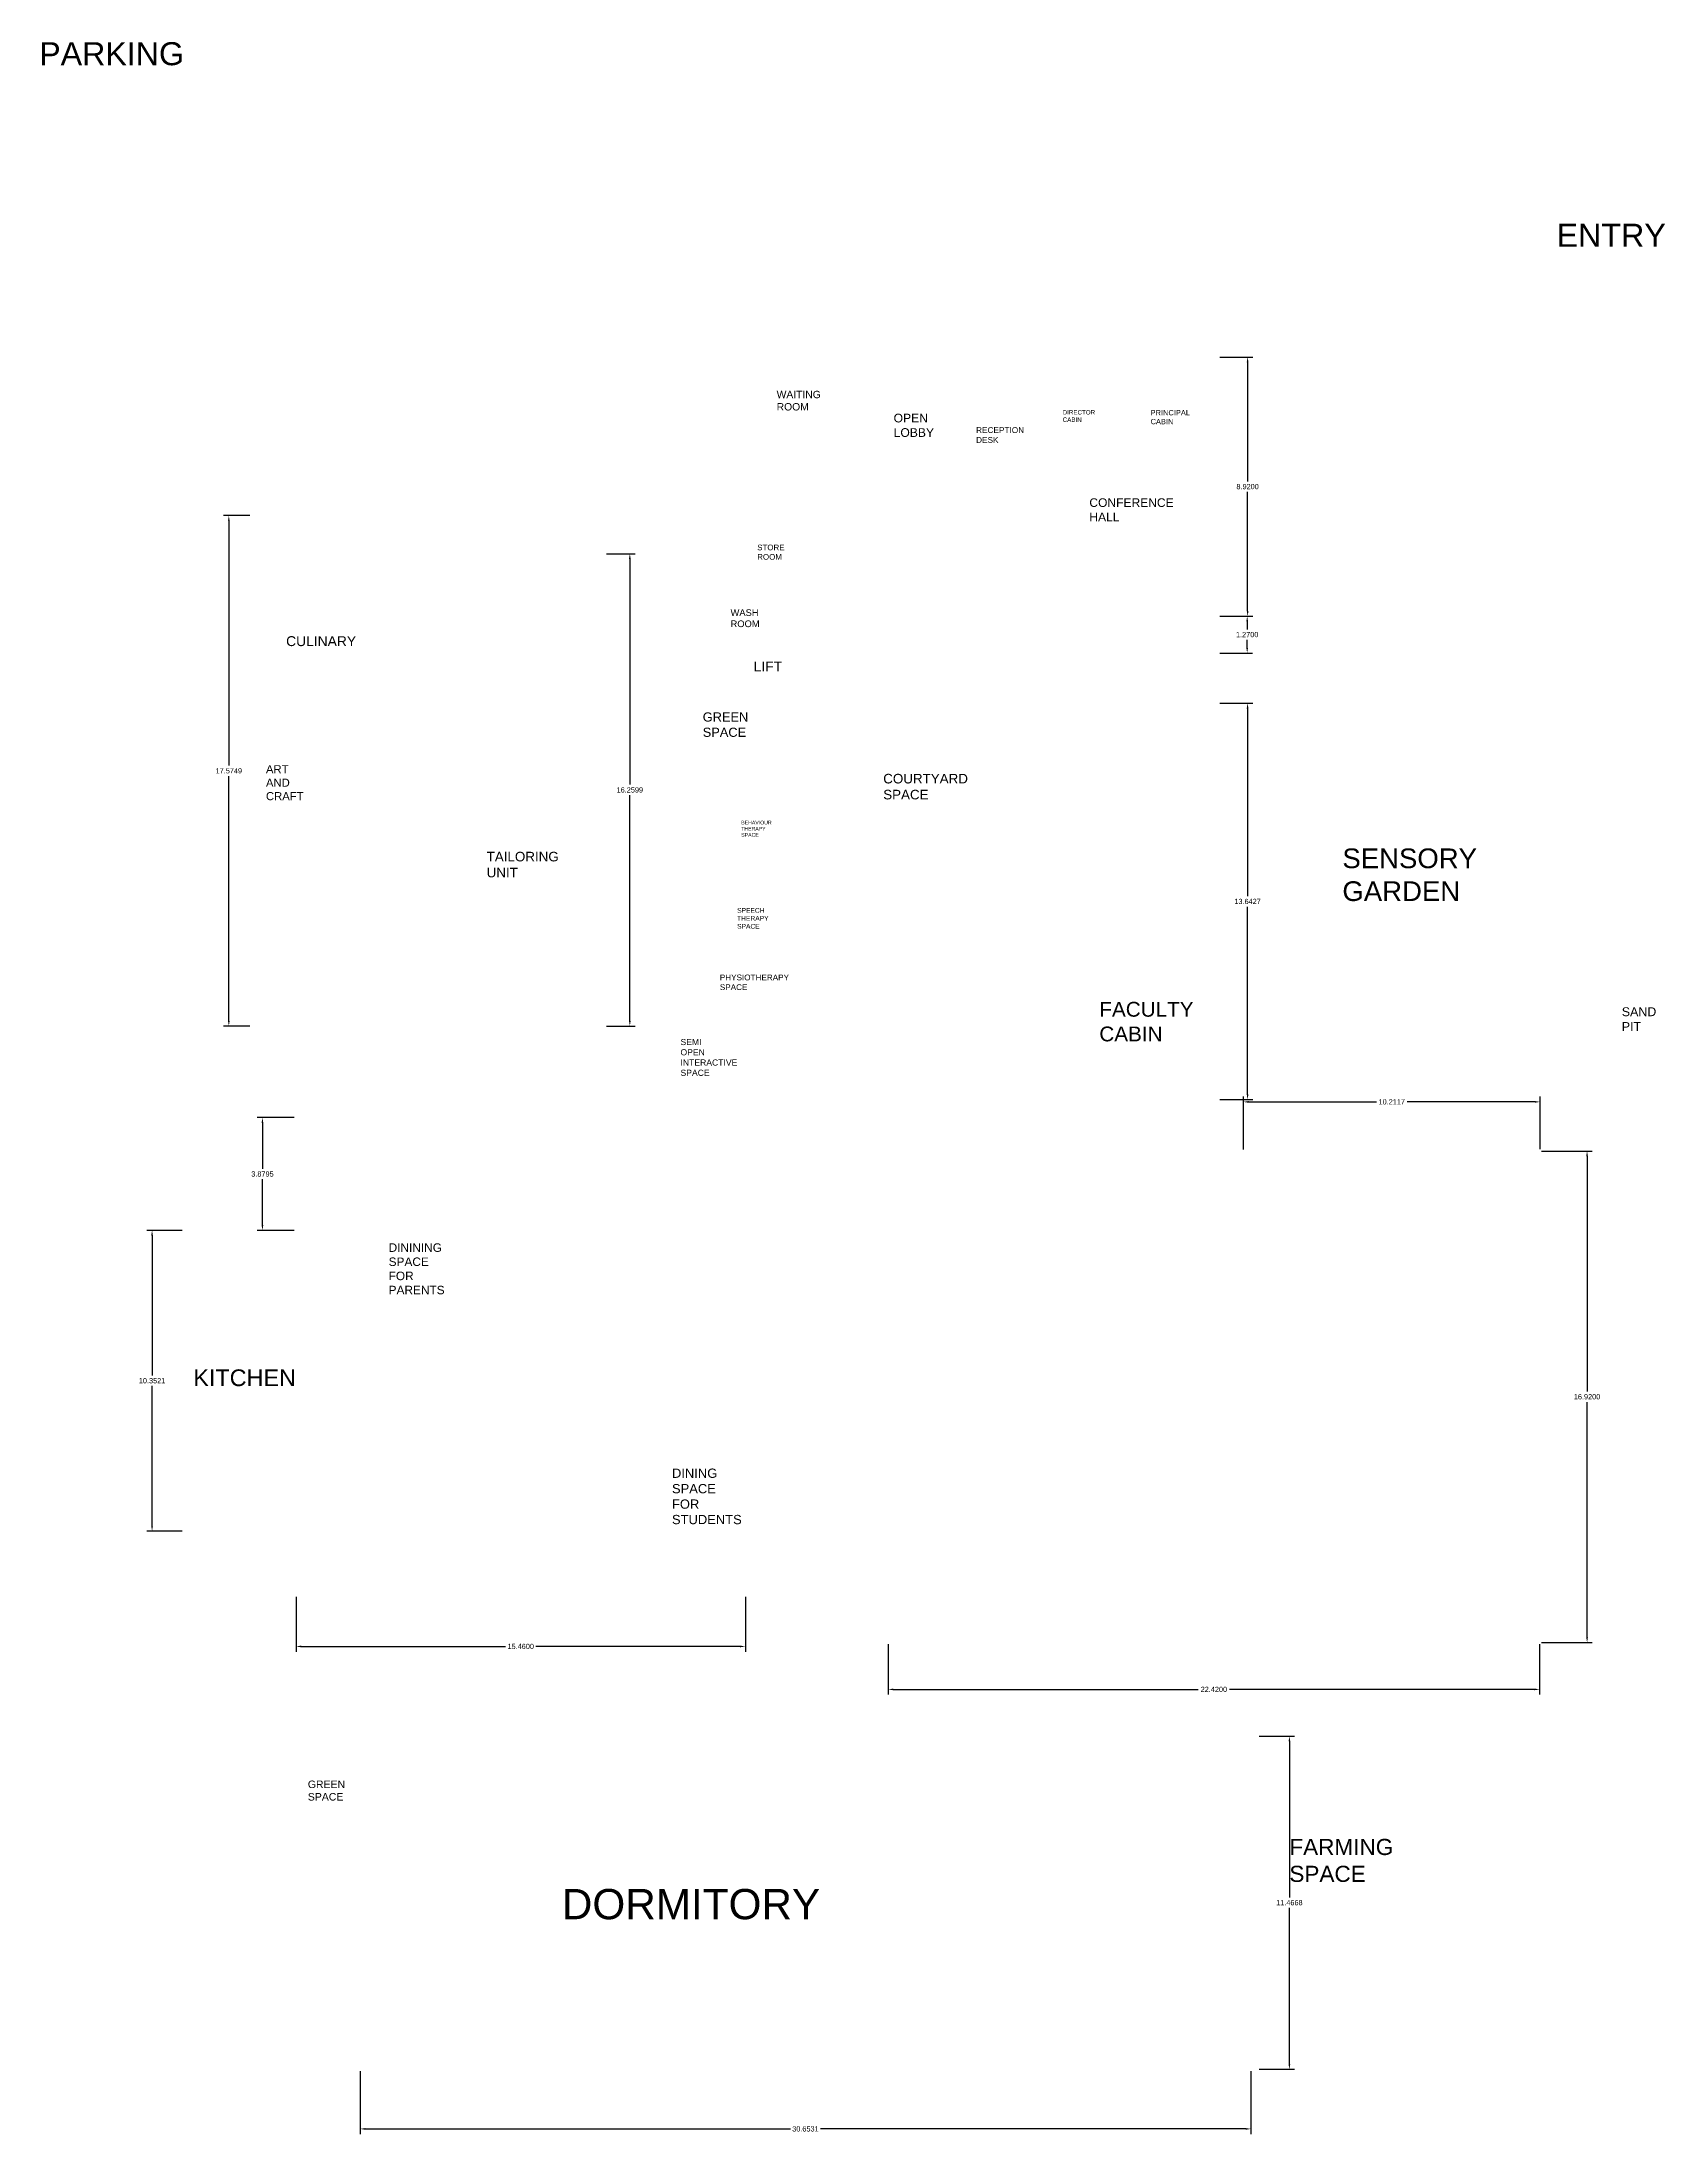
# Model space of a CAD drawing. Header units: metres. Extents: x -353 to 1688, y -477 to 135.
# Drawn here: x 612.3 to 668.2, y -378.3 to -306.2 of the extents above; entities that cross this region are included whole.
import ezdxf

# ---------------------------------------------------------------- set-up
doc = ezdxf.new("R2010")
doc.units = ezdxf.units.M
doc.header["$MEASUREMENT"] = 0
doc.layers.add('DIMENSION', color=240, linetype='Continuous', lineweight=40)
doc.layers.add('TEXT', color=141, linetype='Continuous', plot=False)
doc.styles.get("Standard").update_dxf_attribs({"font": 'arial.ttf'})
doc.dimstyles.new('Annotative', dxfattribs={"dimscale": 0, "dimtxt": 0.18, "dimasz": 0.18, "dimexe": 0.18, "dimexo": 0.0625, "dimgap": 0.09, "dimtad": 0, "dimtih": 1, "dimtoh": 1, "dimdec": 4, "dimzin": 0, "dimdsep": 46, "dimtxsty": 'Standard', "dimcen": 0.09, "dimadec": 0, "dimazin": 0, "dimtfac": 1, "dimtdec": 4, "dimtofl": 0, "dimtmove": 0, "dimatfit": 3, "dimfxl": 1, "dimtolj": 1, "dimtzin": 0, "dimarcsym": 0})

# ---------------------------------------------------------------- blocks, each defined once
blk = doc.blocks.new('*D255')
at = {"layer": 'Defpoints', "color": 0, "transparency": 16777216}
for p in [(652.799, -317.088), (652.799, -326.008), (653.821, -326.008)]:
    blk.add_point(p, dxfattribs=at)
at = {"layer": 'DIMENSION', "color": 0, "lineweight": -2, "transparency": 16777216}
for p, q in [((652.862, -317.088), (654.001, -317.088)), ((653.821, -317.268), (653.821, -321.366)), ((653.821, -325.828), (653.821, -321.73)), ((652.862, -326.008), (654.001, -326.008))]:
    blk.add_line(p, q, dxfattribs=at)
at = {"layer": 'DIMENSION', "color": 0, "transparency": 16777216}
for points in [[(653.791, -317.268), (653.851, -317.268), (653.821, -317.088)], [(653.791, -325.828), (653.851, -325.828), (653.821, -326.008)]]:
    blk.add_solid(points, dxfattribs=at)
at = {"layer": 'DIMENSION', "color": 0, "transparency": 16777216, "insert": (653.821, -321.548), "char_height": 0.18, "attachment_point": 5}
blk.add_mtext('\\A1;8.9200', dxfattribs=at)
blk = doc.blocks.new('*D256')
at = {"layer": 'Defpoints', "color": 0, "transparency": 16777216}
for p in [(652.799, -326.008), (652.799, -327.278), (653.806, -327.278)]:
    blk.add_point(p, dxfattribs=at)
at = {"layer": 'DIMENSION', "color": 0, "lineweight": -2, "transparency": 16777216}
for p, q in [((652.862, -326.008), (653.986, -326.008)), ((653.806, -326.188), (653.806, -326.461)), ((653.806, -327.098), (653.806, -326.825)), ((652.862, -327.278), (653.986, -327.278))]:
    blk.add_line(p, q, dxfattribs=at)
at = {"layer": 'DIMENSION', "color": 0, "transparency": 16777216}
for points in [[(653.776, -326.188), (653.836, -326.188), (653.806, -326.008)], [(653.776, -327.098), (653.836, -327.098), (653.806, -327.278)]]:
    blk.add_solid(points, dxfattribs=at)
at = {"layer": 'DIMENSION', "color": 0, "transparency": 16777216, "insert": (653.806, -326.643), "char_height": 0.18, "attachment_point": 5}
blk.add_mtext('\\A1;1.2700', dxfattribs=at)
blk = doc.blocks.new('*D257')
at = {"layer": 'Defpoints', "color": 0, "transparency": 16777216}
for p in [(652.799, -329.008), (652.799, -342.651), (653.82, -342.651)]:
    blk.add_point(p, dxfattribs=at)
at = {"layer": 'DIMENSION', "color": 0, "lineweight": -2, "transparency": 16777216}
for p, q in [((652.862, -329.008), (654, -329.008)), ((653.82, -329.188), (653.82, -335.648)), ((653.82, -342.471), (653.82, -336.011)), ((652.861, -342.651), (654, -342.651))]:
    blk.add_line(p, q, dxfattribs=at)
at = {"layer": 'DIMENSION', "color": 0, "transparency": 16777216}
for points in [[(653.79, -329.188), (653.85, -329.188), (653.82, -329.008)], [(653.79, -342.471), (653.85, -342.471), (653.82, -342.651)]]:
    blk.add_solid(points, dxfattribs=at)
at = {"layer": 'DIMENSION', "color": 0, "transparency": 16777216, "insert": (653.82, -335.83), "char_height": 0.18, "attachment_point": 5}
blk.add_mtext('\\A1;13.6427', dxfattribs=at)
blk = doc.blocks.new('*D258')
at = {"layer": 'Defpoints', "color": 0, "transparency": 16777216}
for p in [(663.887, -342.729), (653.675, -344.433), (663.887, -344.421)]:
    blk.add_point(p, dxfattribs=at)
at = {"layer": 'DIMENSION', "color": 0, "lineweight": -2, "transparency": 16777216}
for p, q in [((653.675, -344.37), (653.675, -342.549)), ((653.855, -342.729), (658.256, -342.729)), ((663.707, -342.729), (659.306, -342.729)), ((663.887, -344.358), (663.887, -342.549))]:
    blk.add_line(p, q, dxfattribs=at)
at = {"layer": 'DIMENSION', "color": 0, "transparency": 16777216}
for points in [[(653.855, -342.699), (653.855, -342.759), (653.675, -342.729)], [(663.707, -342.699), (663.707, -342.759), (663.887, -342.729)]]:
    blk.add_solid(points, dxfattribs=at)
at = {"layer": 'DIMENSION', "color": 0, "transparency": 16777216, "insert": (658.781, -342.729), "char_height": 0.18, "attachment_point": 5}
blk.add_mtext('\\A1;10.2117', dxfattribs=at)
blk = doc.blocks.new('*D259')
at = {"layer": 'Defpoints', "color": 0, "transparency": 16777216}
for p in [(663.87, -344.421), (663.87, -361.341), (665.502, -361.341)]:
    blk.add_point(p, dxfattribs=at)
at = {"layer": 'DIMENSION', "color": 0, "lineweight": -2, "transparency": 16777216}
for p, q in [((663.932, -344.421), (665.682, -344.421)), ((665.502, -344.601), (665.502, -352.699)), ((665.502, -361.161), (665.502, -353.063)), ((663.932, -361.341), (665.682, -361.341))]:
    blk.add_line(p, q, dxfattribs=at)
at = {"layer": 'DIMENSION', "color": 0, "transparency": 16777216}
for points in [[(665.472, -344.601), (665.532, -344.601), (665.502, -344.421)], [(665.472, -361.161), (665.532, -361.161), (665.502, -361.341)]]:
    blk.add_solid(points, dxfattribs=at)
at = {"layer": 'DIMENSION', "color": 0, "transparency": 16777216, "insert": (665.502, -352.881), "char_height": 0.18, "attachment_point": 5}
blk.add_mtext('\\A1;16.9200', dxfattribs=at)
blk = doc.blocks.new('*D260')
at = {"layer": 'Defpoints', "color": 0, "transparency": 16777216}
for p in [(641.45, -361.341), (663.87, -361.341), (641.45, -362.955)]:
    blk.add_point(p, dxfattribs=at)
at = {"layer": 'DIMENSION', "color": 0, "lineweight": -2, "transparency": 16777216}
for p, q in [((641.45, -361.403), (641.45, -363.135)), ((663.87, -361.403), (663.87, -363.135)), ((641.63, -362.955), (652.125, -362.955)), ((663.69, -362.955), (653.195, -362.955))]:
    blk.add_line(p, q, dxfattribs=at)
at = {"layer": 'DIMENSION', "color": 0, "transparency": 16777216}
for points in [[(641.63, -362.925), (641.63, -362.985), (641.45, -362.955)], [(663.69, -362.925), (663.69, -362.985), (663.87, -362.955)]]:
    blk.add_solid(points, dxfattribs=at)
at = {"layer": 'DIMENSION', "color": 0, "transparency": 16777216, "insert": (652.66, -362.955), "char_height": 0.18, "attachment_point": 5}
blk.add_mtext('\\A1;22.4200', dxfattribs=at)
blk = doc.blocks.new('*D261')
at = {"layer": 'Defpoints', "color": 0, "transparency": 16777216}
for p in [(621.078, -359.704), (636.538, -359.704), (621.078, -361.476)]:
    blk.add_point(p, dxfattribs=at)
at = {"layer": 'DIMENSION', "color": 0, "lineweight": -2, "transparency": 16777216}
for p, q in [((621.078, -359.767), (621.078, -361.656)), ((636.538, -359.767), (636.538, -361.656)), ((621.258, -361.476), (628.283, -361.476)), ((636.358, -361.476), (629.333, -361.476))]:
    blk.add_line(p, q, dxfattribs=at)
at = {"layer": 'DIMENSION', "color": 0, "transparency": 16777216}
for points in [[(621.258, -361.446), (621.258, -361.506), (621.078, -361.476)], [(636.358, -361.446), (636.358, -361.506), (636.538, -361.476)]]:
    blk.add_solid(points, dxfattribs=at)
at = {"layer": 'DIMENSION', "color": 0, "transparency": 16777216, "insert": (628.808, -361.476), "char_height": 0.18, "attachment_point": 5}
blk.add_mtext('\\A1;15.4600', dxfattribs=at)
blk = doc.blocks.new('*D262')
at = {"layer": 'Defpoints', "color": 0, "transparency": 16777216}
for p in [(617.215, -347.152), (616.121, -357.504), (617.215, -357.504)]:
    blk.add_point(p, dxfattribs=at)
at = {"layer": 'DIMENSION', "color": 0, "lineweight": -2, "transparency": 16777216}
for p, q in [((617.153, -347.152), (615.941, -347.152)), ((616.121, -347.332), (616.121, -352.146)), ((616.121, -357.324), (616.121, -352.51)), ((617.153, -357.504), (615.941, -357.504))]:
    blk.add_line(p, q, dxfattribs=at)
at = {"layer": 'DIMENSION', "color": 0, "transparency": 16777216}
for points in [[(616.091, -347.332), (616.151, -347.332), (616.121, -347.152)], [(616.091, -357.324), (616.151, -357.324), (616.121, -357.504)]]:
    blk.add_solid(points, dxfattribs=at)
at = {"layer": 'DIMENSION', "color": 0, "transparency": 16777216, "insert": (616.121, -352.328), "char_height": 0.18, "attachment_point": 5}
blk.add_mtext('\\A1;10.3521', dxfattribs=at)
blk = doc.blocks.new('*D263')
at = {"layer": 'Defpoints', "color": 0, "transparency": 16777216}
for p in [(621.075, -343.272), (619.92, -347.152), (621.075, -347.152)]:
    blk.add_point(p, dxfattribs=at)
at = {"layer": 'DIMENSION', "color": 0, "lineweight": -2, "transparency": 16777216}
for p, q in [((621.013, -343.272), (619.74, -343.272)), ((619.92, -343.452), (619.92, -345.03)), ((619.92, -346.972), (619.92, -345.394)), ((621.013, -347.152), (619.74, -347.152))]:
    blk.add_line(p, q, dxfattribs=at)
at = {"layer": 'DIMENSION', "color": 0, "transparency": 16777216}
for points in [[(619.89, -343.452), (619.95, -343.452), (619.92, -343.272)], [(619.89, -346.972), (619.95, -346.972), (619.92, -347.152)]]:
    blk.add_solid(points, dxfattribs=at)
at = {"layer": 'DIMENSION', "color": 0, "transparency": 16777216, "insert": (619.92, -345.212), "char_height": 0.18, "attachment_point": 5}
blk.add_mtext('\\A1;3.8795', dxfattribs=at)
blk = doc.blocks.new('*D264')
at = {"layer": 'Defpoints', "color": 0, "transparency": 16777216}
for p in [(619.543, -322.545), (618.763, -340.12), (619.543, -340.12)]:
    blk.add_point(p, dxfattribs=at)
at = {"layer": 'DIMENSION', "color": 0, "lineweight": -2, "transparency": 16777216}
for p, q in [((619.48, -322.545), (618.583, -322.545)), ((618.763, -322.725), (618.763, -331.15)), ((618.763, -339.94), (618.763, -331.514)), ((619.48, -340.12), (618.583, -340.12))]:
    blk.add_line(p, q, dxfattribs=at)
at = {"layer": 'DIMENSION', "color": 0, "transparency": 16777216}
for points in [[(618.733, -322.725), (618.793, -322.725), (618.763, -322.545)], [(618.733, -339.94), (618.793, -339.94), (618.763, -340.12)]]:
    blk.add_solid(points, dxfattribs=at)
at = {"layer": 'DIMENSION', "color": 0, "transparency": 16777216, "insert": (618.763, -331.332), "char_height": 0.18, "attachment_point": 5}
blk.add_mtext('\\A1;17.5749', dxfattribs=at)
blk = doc.blocks.new('*D265')
at = {"layer": 'Defpoints', "color": 0, "transparency": 16777216}
for p in [(631.697, -323.86), (631.697, -340.12), (632.562, -340.12)]:
    blk.add_point(p, dxfattribs=at)
at = {"layer": 'DIMENSION', "color": 0, "lineweight": -2, "transparency": 16777216}
for p, q in [((631.76, -323.86), (632.742, -323.86)), ((632.562, -324.04), (632.562, -331.808)), ((632.562, -339.94), (632.562, -332.172)), ((631.76, -340.12), (632.742, -340.12))]:
    blk.add_line(p, q, dxfattribs=at)
at = {"layer": 'DIMENSION', "color": 0, "transparency": 16777216}
for points in [[(632.532, -324.04), (632.592, -324.04), (632.562, -323.86)], [(632.532, -339.94), (632.592, -339.94), (632.562, -340.12)]]:
    blk.add_solid(points, dxfattribs=at)
at = {"layer": 'DIMENSION', "color": 0, "transparency": 16777216, "insert": (632.562, -331.99), "char_height": 0.18, "attachment_point": 5}
blk.add_mtext('\\A1;16.2599', dxfattribs=at)
blk = doc.blocks.new('*D266')
at = {"layer": 'Defpoints', "color": 0, "transparency": 16777216}
for p in [(654.161, -364.565), (655.259, -364.565), (654.161, -376.032)]:
    blk.add_point(p, dxfattribs=at)
at = {"layer": 'DIMENSION', "color": 0, "lineweight": -2, "transparency": 16777216}
for p, q in [((654.223, -364.565), (655.439, -364.565)), ((655.259, -364.745), (655.259, -370.116)), ((655.259, -375.852), (655.259, -370.48)), ((654.223, -376.032), (655.439, -376.032))]:
    blk.add_line(p, q, dxfattribs=at)
at = {"layer": 'DIMENSION', "color": 0, "transparency": 16777216}
for points in [[(655.229, -364.745), (655.289, -364.745), (655.259, -364.565)], [(655.229, -375.852), (655.289, -375.852), (655.259, -376.032)]]:
    blk.add_solid(points, dxfattribs=at)
at = {"layer": 'DIMENSION', "color": 0, "transparency": 16777216, "insert": (655.259, -370.298), "char_height": 0.18, "attachment_point": 5}
blk.add_mtext('\\A1;11.4668', dxfattribs=at)
blk = doc.blocks.new('*D267')
at = {"layer": 'Defpoints', "color": 0, "transparency": 16777216}
for p in [(623.278, -376.032), (653.931, -376.032), (623.278, -378.086)]:
    blk.add_point(p, dxfattribs=at)
at = {"layer": 'DIMENSION', "color": 0, "lineweight": -2, "transparency": 16777216}
for p, q in [((623.278, -376.094), (623.278, -378.266)), ((653.931, -376.094), (653.931, -378.266)), ((623.458, -378.086), (638.088, -378.086)), ((653.751, -378.086), (639.121, -378.086))]:
    blk.add_line(p, q, dxfattribs=at)
at = {"layer": 'DIMENSION', "color": 0, "transparency": 16777216}
for points in [[(623.458, -378.056), (623.458, -378.116), (623.278, -378.086)], [(653.751, -378.056), (653.751, -378.116), (653.931, -378.086)]]:
    blk.add_solid(points, dxfattribs=at)
at = {"layer": 'DIMENSION', "color": 0, "transparency": 16777216, "insert": (638.604, -378.086), "char_height": 0.18, "attachment_point": 5}
blk.add_mtext('\\A1;30.6531', dxfattribs=at)

msp = doc.modelspace()

# ---------------------------------------------------------------- texts
at = {"layer": 'TEXT', "attachment_point": 1}
for s, width, gutter_width, insert, char_height in [('PARKING', 0.3681957, 3.96227, (612.2383, -306.24781), 0.792453), ('ENTRY', 0.1137345, 3.97206, (664.45223, -312.49764), 0.794412), ('WAITING ROOM', 0.0860672, 1.26912, (637.61549, -318.24924), 0.2538235), ('OPEN LOBBY', 0.0693657, 1.49379, (641.63947, -319.03855), 0.298757), ('DIRECTOR CABIN', 0.1302692, 0.76391, (647.45867, -318.91199), 0.1527823), ('PRINCIPAL CABIN', 0.2373658, 0.92025, (650.48171, -318.91027), 0.1840499), ('RECEPTION DESK ', 0.0515614, 1.01461, (644.47758, -319.50068), 0.202921), ('CONFERENCE HALL', 0.1550482, 1.48327, (648.37549, -321.94975), 0.2966546), ('STORE ROOM', 0.1611636, 0.97574, (636.94601, -323.54424), 0.195148), ('WASH ROOM', 0.0661561, 1.15076, (636.02784, -325.77086), 0.230152), ('CULINARY', 0.1061548, 1.70466, (620.73477, -326.6972), 0.340932), ('LIFT', 0.1646572, 1.70623, (636.82268, -327.56873), 0.341246), ('GREEN SPACE', 0.0752314, 1.5772, (635.07056, -329.3209), 0.3154397), ('ART AND CRAFT', 0.2055841, 1.3894, (620.04065, -331.13823), 0.2778806), ('COURTYARD SPACE', 0.2376075, 1.64801, (641.2813, -331.43648), 0.3296019), ('BEHAVIOUR THERAPY SPACE', 0.0649805, 0.63609, (636.39609, -333.05025), 0.1272186), ('TAILORING UNIT', 0.0262967, 1.64879, (627.63436, -334.12024), 0.3297588), ('SENSORY GARDEN', 0.469782, 3.39108, (657.08194, -334.00495), 0.6782154), ('SPEECH THERAPY SPACE', 0.2742639, 0.82157, (636.25356, -336.0541), 0.1643146), ('PHYSIOTHERAPY SPACE', 0.0600503, 1.00245, (635.65882, -338.34555), 0.2004892), ('FACULTY CABIN', 0.1704069, 2.5472, (648.71869, -339.28601), 0.5094394), ('SAND PIT', 0.0374593, 1.5309, (666.69628, -339.47247), 0.30618), ('SEMI OPEN INTERACTIVE SPACE', 0.0741932, 1.05927, (634.30541, -340.5621), 0.2118534), ('DININING SPACE FOR PARENTS', 0.1333621, 1.45967, (624.26225, -347.60001), 0.2919345), ('KITCHEN', 0.3875285, 2.87962, (617.54094, -351.93839), 0.575925), ('DINING SPACE FOR STUDENTS', 0.1826553, 1.59435, (634.01221, -355.35306), 0.3188702), ('GREEN SPACE', 0.386157, 1.2902, (621.48179, -366.09303), 0.258039), ('FARMING SPACE', 0.0644033, 2.7769, (655.2573, -368.1015), 0.5553807), ('DORMITORY', 0.506128, 5.20671, (630.22248, -369.8252), 1.041343)]:
    msp.add_mtext_dynamic_manual_height_columns(s, width=width, gutter_width=gutter_width, heights=[0], dxfattribs=dict(at, insert=insert, char_height=char_height))

# ---------------------------------------------------------------- dimensions: what is measured, and where the dimension line sits
at = {"layer": 'DIMENSION'}
for base, p1, p2, picture, middle in [((653.82086, -326.00818), (652.79921, -317.08818), (652.79921, -326.00818), '*D255', (653.82086, -321.54818)), ((618.76342, -340.11971), (619.54253, -322.54483), (619.54253, -340.11971), '*D264', (618.76342, -331.33227)), ((632.5624, -340.11971), (631.69733, -323.85979), (631.69733, -340.11971), '*D265', (632.5624, -331.98975)), ((653.80586, -327.27818), (652.79921, -326.00818), (652.79921, -327.27818), '*D256', (653.80586, -326.64318)), ((653.81983, -342.65084), (652.79921, -329.00818), (652.79889, -342.65084), '*D257', (653.81983, -335.82951)), ((619.91959, -347.15179), (621.07532, -343.27226), (621.07532, -347.15179), '*D263', (619.91959, -345.21202)), ((665.50226, -361.34084), (663.86998, -344.42084), (663.86998, -361.34084), '*D259', (665.50226, -352.88084)), ((616.1208, -357.50392), (617.21505, -347.15179), (617.21505, -357.50392), '*D262', (616.1208, -352.32785)), ((655.25878, -364.56488), (654.16099, -376.03171), (654.16099, -364.56488), '*D266', (655.25878, -370.2983))]:
    dim = msp.add_linear_dim(base=base, p1=p1, p2=p2, angle=90, dimstyle='Annotative', dxfattribs=at)
    dim.commit()
    dim.dimension.update_dxf_attribs({"geometry": picture, "text_midpoint": middle})
for base, p1, p2, picture, middle in [((663.88659, -342.72906), (653.6749, -344.43299), (663.88659, -344.42084), '*D258', (658.78075, -342.72906)), ((621.07783, -361.47624), (636.53783, -359.70431), (621.07783, -359.70431), '*D261', (628.80783, -361.47624)), ((641.44998, -362.95521), (663.86998, -361.34084), (641.44998, -361.34084), '*D260', (652.65998, -362.95521)), ((623.2779, -378.08613), (653.93099, -376.03171), (623.2779, -376.03171), '*D267', (638.60445, -378.08613))]:
    dim = msp.add_linear_dim(base=base, p1=p1, p2=p2, dimstyle='Annotative', dxfattribs=at)
    dim.commit()
    dim.dimension.update_dxf_attribs({"geometry": picture, "text_midpoint": middle})

doc.saveas('drawing.dxf')
